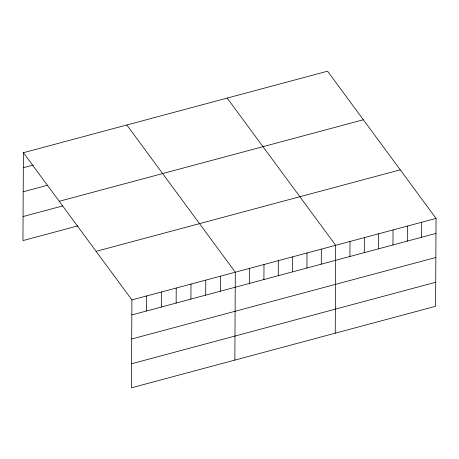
<?xml version="1.0" encoding="UTF-8"?>
<svg xmlns="http://www.w3.org/2000/svg" width="459" height="459" viewBox="0 0 459 459"><rect width="100%" height="100%" fill="white"/><g stroke="black" fill="none" stroke-linecap="round" stroke-linejoin="round"><path stroke-width="0.69" d="M23.409 152.704L131.905 299.916L131.446 387.809L435.591 306.296L436.05 218.409L327.554 71.191L23.409 152.704L22.95 240.591L78.013 225.834M146.599 310.978L146.679 295.957M161.373 307.019L161.453 291.999M176.147 303.06L176.222 288.04M190.915 299.102L190.996 284.081M205.689 295.143L205.77 280.122M220.463 291.184L220.544 276.163M234.853 360.091L235.312 272.204L126.822 124.991M249.576 283.387L249.65 268.366M263.914 279.542L263.994 264.522M278.252 275.698L278.332 260.678M292.59 271.854L292.67 256.833M306.928 268.016L307.008 252.995M321.266 264.172L321.346 249.151M335.225 333.194L335.684 245.307L227.188 98.094M349.942 256.489L350.022 241.463M364.28 252.645L364.36 237.624M378.618 248.801L378.698 233.78M392.956 244.957L393.036 229.936M407.294 241.118L407.374 226.098M421.632 237.274L421.712 222.254M23.329 167.724L33.404 165.022M23.208 191.77L47.38 185.293M59.211 201.283L363.356 119.776M23.076 216.545L62.694 205.925M96.103 251.337L400.248 169.83M131.905 299.916L436.05 218.409M131.825 314.943L435.97 233.43M131.699 338.989L435.843 257.476M131.572 363.763L435.717 282.251"/></g></svg>
